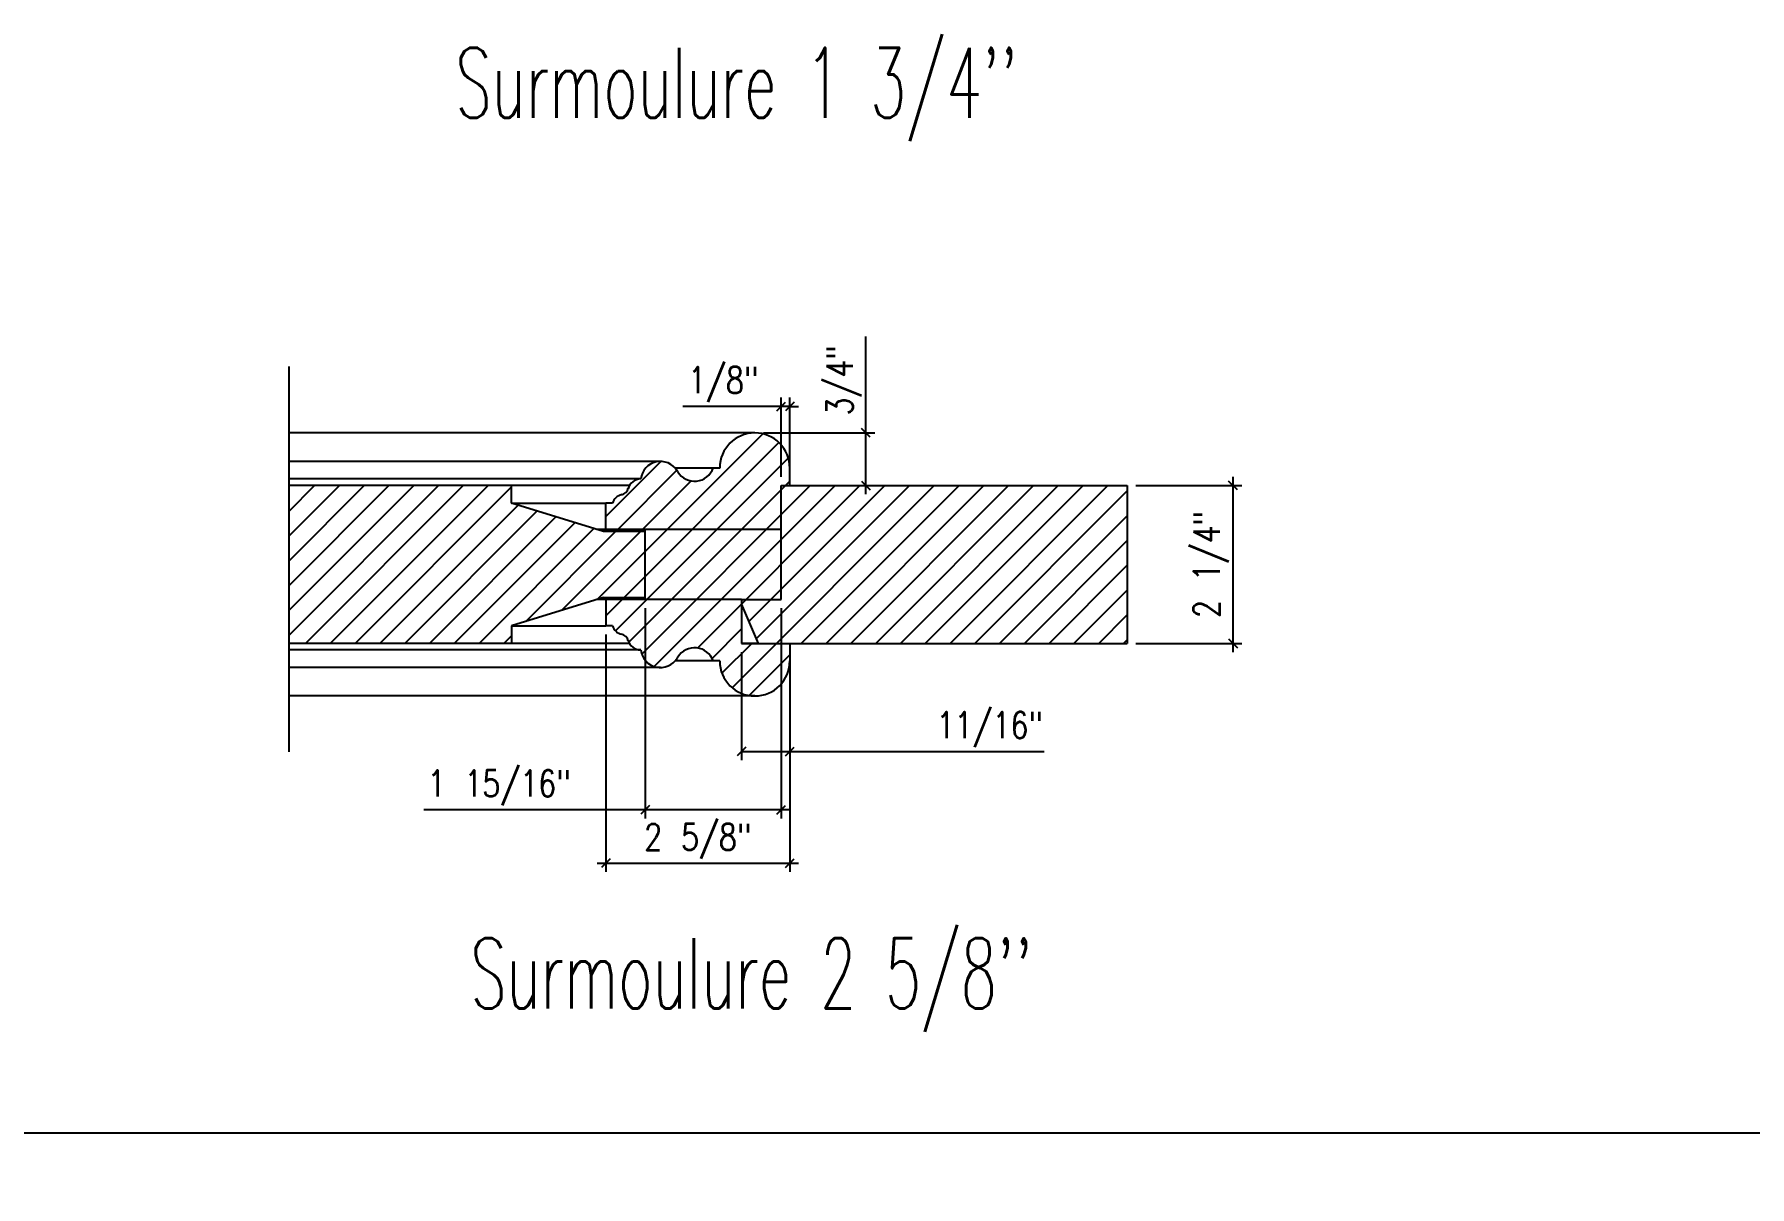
# Model space of a CAD drawing. Header units: inches. Extents: x 1985 to 11287, y 379 to 4336.
# Drawn here: x 7524.07 to 7548.54, y 3428 to 3444.43 of the extents above; entities that cross this region are included whole.
import ezdxf

# ---------------------------------------------------------------- set-up
doc = ezdxf.new("R2010")
doc.units = ezdxf.units.IN
doc.header["$MEASUREMENT"] = 0
doc.layers.get('0').update_dxf_attribs({"linetype": 'CONTINUOUS'})
doc.layers.get('Defpoints').update_dxf_attribs({"linetype": 'CONTINUOUS'})
for name, color, linetype in [('COTE1-1 99', 7, 'CONTINUOUS'), ('detail 99', 30, 'CONTINUOUS'), ('glazing tape 99', 7, 'CONTINUOUS'), ('hatch 99', 1, 'CONTINUOUS'), ('separation 99', 3, 'CONTINUOUS'), ('wood detail 99', 7, 'CONTINUOUS')]:
    doc.layers.add(name, color=color, linetype=linetype)
doc.styles.add('MARVIN', font='simplex.shx', dxfattribs={"width": 0.6})
doc.styles.get("Standard").update_dxf_attribs({"font": 'txt.shx', "width": 0.8})
doc.dimstyles.new('Elevation', dxfattribs={"dimscale": 2, "dimtxt": 0.75, "dimasz": 0.0625, "dimexe": 0.0625, "dimexo": 0.0625, "dimgap": 0.0625, "dimtad": 1, "dimdec": 5, "dimzin": 0, "dimdsep": 46, "dimlunit": 5, "dimtxsty": 'Standard', "dimblk1": 'OBLIQUE', "dimblk2": 'OBLIQUE', "dimsah": 1, "dimcen": 2, "dimdle": 0.0625, "dimclrd": 1, "dimclre": 1, "dimadec": 1, "dimazin": 0, "dimtfac": 0.375, "dimtdec": 5, "dimtmove": 0, "dimatfit": 3, "dimldrblk": 'OBLIQUE', "dimfxl": 1, "dimfrac": 2, "dimtolj": 1, "dimtzin": 0, "dimarcsym": 0})

# ---------------------------------------------------------------- blocks, each defined once
blk = doc.blocks.new('_OBLIQUE')
at = {"color": 0, "linetype": 'ByBlock'}
blk.add_line((-0.5, -0.5), (0.5, 0.5), dxfattribs=at)
blk = doc.blocks.new('*D577')
at = {"layer": 'COTE1-1 99', "color": 1, "lineweight": -2, "transparency": 16777216}
for p, q in [((7532.223, 3435.873), (7532.223, 3432.489)), ((7534.848, 3435.373), (7534.848, 3432.489)), ((7532.098, 3432.614), (7534.973, 3432.614))]:
    blk.add_line(p, q, dxfattribs=at)
at = {"layer": 'Defpoints', "color": 0, "transparency": 16777216}
for p in [(7532.223, 3435.998), (7534.848, 3435.498), (7534.848, 3432.614)]:
    blk.add_point(p, dxfattribs=at)
at = {"layer": 'COTE1-1 99', "color": 1, "lineweight": -2, "transparency": 16777216, "xscale": 0.125, "yscale": 0.125, "zscale": 0.125, "rotation": 180}
blk.add_blockref('_OBLIQUE', (7532.223, 3432.614), dxfattribs=at)
at = {"layer": 'COTE1-1 99', "color": 1, "lineweight": -2, "transparency": 16777216, "xscale": 0.125, "yscale": 0.125, "zscale": 0.125}
blk.add_blockref('_OBLIQUE', (7534.848, 3432.614), dxfattribs=at)
at = {"layer": 'COTE1-1 99', "color": 0, "transparency": 16777216, "insert": (7533.535, 3432.926), "char_height": 0.375, "attachment_point": 5}
blk.add_mtext('\\A1;2 5/8"', dxfattribs=at)
blk = doc.blocks.new('*D578')
at = {"layer": 'COTE1-1 99', "color": 1, "lineweight": -2, "transparency": 16777216}
for p, q in [((7532.785, 3436.248), (7532.785, 3433.251)), ((7534.723, 3436.248), (7534.723, 3433.251)), ((7532.785, 3433.376), (7529.626, 3433.376)), ((7534.848, 3433.376), (7532.785, 3433.376))]:
    blk.add_line(p, q, dxfattribs=at)
at = {"layer": 'Defpoints', "color": 0, "transparency": 16777216}
for p in [(7532.785, 3436.373), (7534.723, 3436.373), (7532.785, 3433.376)]:
    blk.add_point(p, dxfattribs=at)
at = {"layer": 'COTE1-1 99', "color": 1, "lineweight": -2, "transparency": 16777216, "xscale": 0.125, "yscale": 0.125, "zscale": 0.125, "rotation": 180}
blk.add_blockref('_OBLIQUE', (7532.785, 3433.376), dxfattribs=at)
at = {"layer": 'COTE1-1 99', "color": 1, "lineweight": -2, "transparency": 16777216, "xscale": 0.125, "yscale": 0.125, "zscale": 0.125}
blk.add_blockref('_OBLIQUE', (7534.723, 3433.376), dxfattribs=at)
at = {"layer": 'COTE1-1 99', "color": 0, "transparency": 16777216, "insert": (7530.701, 3433.688), "char_height": 0.375, "attachment_point": 5}
blk.add_mtext('\\A1;1 15/16"', dxfattribs=at)
blk = doc.blocks.new('*D579')
at = {"layer": 'COTE1-1 99', "color": 1, "lineweight": -2, "transparency": 16777216}
for p, q in [((7534.16, 3435.623), (7534.16, 3434.082)), ((7534.848, 3435.623), (7534.848, 3434.082)), ((7534.16, 3434.207), (7534.973, 3434.207)), ((7534.848, 3434.207), (7538.473, 3434.207))]:
    blk.add_line(p, q, dxfattribs=at)
at = {"layer": 'Defpoints', "color": 0, "transparency": 16777216}
for p in [(7534.16, 3435.748), (7534.848, 3435.748), (7534.16, 3434.207)]:
    blk.add_point(p, dxfattribs=at)
at = {"layer": 'COTE1-1 99', "color": 1, "lineweight": -2, "transparency": 16777216, "xscale": 0.125, "yscale": 0.125, "zscale": 0.125, "rotation": 180}
blk.add_blockref('_OBLIQUE', (7534.16, 3434.207), dxfattribs=at)
at = {"layer": 'COTE1-1 99', "color": 1, "lineweight": -2, "transparency": 16777216, "xscale": 0.125, "yscale": 0.125, "zscale": 0.125}
blk.add_blockref('_OBLIQUE', (7534.848, 3434.207), dxfattribs=at)
at = {"layer": 'COTE1-1 99', "color": 0, "transparency": 16777216, "insert": (7537.698, 3434.52), "char_height": 0.375, "attachment_point": 5}
blk.add_mtext('\\A1;11/16"', dxfattribs=at)
blk = doc.blocks.new('*D580')
at = {"layer": 'COTE1-1 99', "color": 1, "lineweight": -2, "transparency": 16777216}
for p, q in [((7534.723, 3438.123), (7534.723, 3439.251)), ((7534.848, 3438.123), (7534.848, 3439.251)), ((7534.723, 3439.126), (7533.323, 3439.126)), ((7534.848, 3439.126), (7534.723, 3439.126)), ((7534.848, 3439.126), (7534.973, 3439.126))]:
    blk.add_line(p, q, dxfattribs=at)
at = {"layer": 'Defpoints', "color": 0, "transparency": 16777216}
for p in [(7534.723, 3439.126), (7534.723, 3437.998), (7534.848, 3437.998)]:
    blk.add_point(p, dxfattribs=at)
at = {"layer": 'COTE1-1 99', "color": 1, "lineweight": -2, "transparency": 16777216, "xscale": 0.125, "yscale": 0.125, "zscale": 0.125}
blk.add_blockref('_OBLIQUE', (7534.723, 3439.126), dxfattribs=at)
at = {"layer": 'COTE1-1 99', "color": 1, "lineweight": -2, "transparency": 16777216, "xscale": 0.125, "yscale": 0.125, "zscale": 0.125, "rotation": 180}
blk.add_blockref('_OBLIQUE', (7534.848, 3439.126), dxfattribs=at)
at = {"layer": 'COTE1-1 99', "color": 0, "transparency": 16777216, "insert": (7533.898, 3439.438), "char_height": 0.375, "attachment_point": 5}
blk.add_mtext('\\A1;1/8"', dxfattribs=at)
blk = doc.blocks.new('*D581')
at = {"layer": 'COTE1-1 99', "color": 1, "lineweight": -2, "transparency": 16777216}
for p, q in [((7539.785, 3437.998), (7541.293, 3437.998)), ((7541.168, 3438.123), (7541.168, 3435.623)), ((7539.785, 3435.748), (7541.293, 3435.748))]:
    blk.add_line(p, q, dxfattribs=at)
at = {"layer": 'Defpoints', "color": 0, "transparency": 16777216}
for p in [(7539.66, 3437.998), (7539.66, 3435.748), (7541.168, 3435.748)]:
    blk.add_point(p, dxfattribs=at)
at = {"layer": 'COTE1-1 99', "color": 1, "lineweight": -2, "transparency": 16777216, "xscale": 0.125, "yscale": 0.125, "zscale": 0.125}
for p, rotation in [((7541.168, 3437.998), 90), ((7541.168, 3435.748), 270)]:
    blk.add_blockref('_OBLIQUE', p, dxfattribs=dict(at, rotation=rotation))
at = {"layer": 'COTE1-1 99', "color": 0, "transparency": 16777216, "insert": (7540.856, 3436.873), "char_height": 0.375, "attachment_point": 5, "rotation": 90}
blk.add_mtext('\\A1;2 1/4"', dxfattribs=at)
blk = doc.blocks.new('*D582')
at = {"layer": 'COTE1-1 99', "color": 1, "lineweight": -2, "transparency": 16777216}
for p, q in [((7535.933, 3438.748), (7535.933, 3440.123)), ((7534.473, 3438.748), (7536.058, 3438.748)), ((7535.933, 3437.873), (7535.933, 3438.748)), ((7534.848, 3437.998), (7536.058, 3437.998))]:
    blk.add_line(p, q, dxfattribs=at)
at = {"layer": 'Defpoints', "color": 0, "transparency": 16777216}
for p in [(7534.348, 3438.748), (7535.933, 3438.748), (7534.723, 3437.998)]:
    blk.add_point(p, dxfattribs=at)
at = {"layer": 'COTE1-1 99', "color": 1, "lineweight": -2, "transparency": 16777216, "xscale": 0.125, "yscale": 0.125, "zscale": 0.125}
for p, rotation in [((7535.933, 3438.748), 90), ((7535.933, 3437.998), 270)]:
    blk.add_blockref('_OBLIQUE', p, dxfattribs=dict(at, rotation=rotation))
at = {"layer": 'COTE1-1 99', "color": 0, "transparency": 16777216, "insert": (7535.621, 3439.498), "char_height": 0.375, "attachment_point": 5, "rotation": 90}
blk.add_mtext('\\A1;3/4"', dxfattribs=at)

msp = doc.modelspace()

# ---------------------------------------------------------------- hatches: boundary and pattern name
at = {"layer": 'glazing tape 99'}
h = msp.add_hatch(color=256, dxfattribs=at)
h.paths.add_polyline_path([(7532.784997, 3437.372527), (7532.222503, 3437.372527), (7532.222503, 3437.341227), (7532.784997, 3437.341227)])
h.paths.add_polyline_path([(7532.784997, 3436.403827), (7532.222503, 3436.403827), (7532.222503, 3436.372527), (7532.784997, 3436.372527)])
at = {"layer": 'hatch 99'}
h = msp.add_hatch(dxfattribs=at)
h.set_pattern_fill('ANSI31', color=256, scale=2, style=0)
h.set_pattern_definition([(45, (7922.09448, 3763.7871), (-0.1767767, 0.1767767), [])])
h.paths.add_polyline_path([(7532.784997, 3437.341227), (7532.191182, 3437.341227), (7530.878682, 3437.747527), (7530.878682, 3437.997527), (7527.700241, 3437.997527), (7527.700241, 3435.747527), (7530.878682, 3435.747527), (7530.878682, 3435.997527), (7532.191182, 3436.403827), (7532.784997, 3436.403827)])
h.paths.add_polyline_path([(7534.722503, 3437.997527), (7534.847503, 3437.997527), (7534.847503, 3438.247527, 1), (7533.847503, 3438.247527), (7533.753803, 3438.247527, -0.630951657), (7533.24939, 3438.193933), (7533.241501, 3438.207621, 0.713462744), (7532.722503, 3438.091527, 0.328948137), (7532.543355, 3437.959365, -0.287053054), (7532.448109, 3437.867111, 0.252529932), (7532.316203, 3437.747527), (7532.222503, 3437.747527), (7532.222503, 3437.372527), (7534.722503, 3437.372527), (7534.722503, 3437.622527)])
h.paths.add_polyline_path([(7534.722503, 3437.372527), (7532.784997, 3437.372527), (7532.784997, 3436.372527), (7534.159989, 3436.372527), (7534.722503, 3436.372527)])
h.paths.add_polyline_path([(7534.159989, 3436.372527), (7532.222503, 3436.372527), (7532.222503, 3435.997527), (7532.316203, 3435.997527, 0.252529932), (7532.448109, 3435.877943, -0.287053054), (7532.543355, 3435.785688, 0.328948137), (7532.722503, 3435.653527, 0.713462744), (7533.241501, 3435.537433), (7533.24939, 3435.551121, -0.630951657), (7533.753803, 3435.497527), (7533.847503, 3435.497527, 1), (7534.847503, 3435.497527), (7534.847503, 3435.747527), (7534.159989, 3435.747527)])
h.paths.add_polyline_path([(7539.659999, 3437.997527), (7534.996701, 3437.997527), (7534.722503, 3437.997527), (7534.722503, 3436.372527), (7534.159989, 3436.372527), (7534.159989, 3436.310027), (7534.40106, 3435.747527), (7535.683469, 3435.747527), (7539.659999, 3435.747527)])

# ---------------------------------------------------------------- linework, layer by layer
at = {"layer": 'separation 99'}
msp.add_lwpolyline([(7484.325689, 3276.128059), (7685.752407, 3276.128059), (7685.752407, 3428.766598), (7484.325689, 3428.766598)], close=True, dxfattribs=at)
at = {"layer": 'wood detail 99'}
for p, q in [((7527.700241, 3439.692746), (7527.700241, 3434.200016)), ((7534.347503, 3438.747527), (7527.700241, 3438.747527)), ((7533.001975, 3438.341499), (7527.700241, 3438.341499)), ((7533.753803, 3438.247527), (7533.211788, 3438.247527)), ((7532.722503, 3438.091527), (7527.700241, 3438.091527)), ((7532.559979, 3437.997527), (7527.700241, 3437.997527)), ((7530.878682, 3437.747527), (7530.878682, 3437.997527)), ((7534.722503, 3437.997527), (7535.683469, 3437.997527)), ((7534.996701, 3437.997527), (7539.659999, 3437.997527)), ((7530.878682, 3437.747527), (7532.222503, 3437.747527)), ((7532.191182, 3437.341227), (7530.878682, 3437.747527)), ((7532.191182, 3436.403827), (7530.878682, 3435.997527)), ((7532.191182, 3436.403827), (7532.784997, 3436.403827)), ((7534.159989, 3436.372527), (7534.722503, 3436.372527)), ((7534.159989, 3436.372527), (7534.722503, 3436.372527)), ((7534.159989, 3436.372527), (7534.722503, 3436.372527)), ((7530.878682, 3435.997527), (7532.222503, 3435.997527)), ((7530.878682, 3435.997527), (7530.878682, 3435.747527)), ((7532.559979, 3435.747527), (7527.700241, 3435.747527)), ((7532.559979, 3435.747527), (7527.700241, 3435.747527)), ((7532.722503, 3435.653527), (7527.700241, 3435.653527)), ((7534.159989, 3435.747527), (7535.683469, 3435.747527)), ((7534.40106, 3435.747527), (7534.159989, 3435.747527)), ((7534.996701, 3435.747527), (7539.659999, 3435.747527)), ((7533.001975, 3435.403555), (7527.700241, 3435.403555)), ((7533.753803, 3435.497527), (7533.211788, 3435.497527)), ((7534.347503, 3434.997527), (7527.700241, 3434.997527))]:
    msp.add_line(p, q, dxfattribs=at)
at = {"layer": 'wood detail 99', "color": 7}
for p, q in [((7533.847503, 3438.247527), (7533.753803, 3438.247527)), ((7534.847503, 3437.997527), (7534.847503, 3438.247527)), ((7533.24939, 3438.193933), (7533.241501, 3438.207621)), ((7534.722503, 3436.372527), (7534.722503, 3437.997527)), ((7539.659999, 3437.997527), (7539.659999, 3435.747527)), ((7532.316203, 3437.747527), (7532.222503, 3437.747527)), ((7532.222503, 3437.341227), (7532.222503, 3437.747527)), ((7534.722503, 3436.372527), (7534.722503, 3437.622527)), ((7534.722503, 3436.372527), (7534.722503, 3437.622527)), ((7532.222482, 3437.372527), (7532.090072, 3437.372527)), ((7532.784997, 3437.341227), (7532.191182, 3437.341227)), ((7534.722503, 3437.372527), (7532.222482, 3437.372527)), ((7532.784997, 3436.372527), (7532.784997, 3437.372527)), ((7534.159989, 3436.372527), (7532.090072, 3436.372527)), ((7532.222503, 3436.403827), (7532.222503, 3435.997527)), ((7534.159989, 3436.372527), (7534.159989, 3435.747527)), ((7534.40106, 3435.747527), (7534.159989, 3436.310027)), ((7534.40106, 3435.747527), (7534.159989, 3436.310027)), ((7534.40106, 3435.747527), (7534.159989, 3436.310027)), ((7532.316203, 3435.997527), (7532.222503, 3435.997527)), ((7533.24939, 3435.551121), (7533.241501, 3435.537433)), ((7534.847503, 3435.747527), (7534.847503, 3435.497527)), ((7533.847503, 3435.497527), (7533.753803, 3435.497527))]:
    msp.add_line(p, q, dxfattribs=at)
for centre, radius, start, end in [((7534.347503, 3438.247527), 0.5, 0, 180), ((7533.001975, 3438.060286), 0.281213, 31.5959527, 173.6217242), ((7533.488815, 3438.341027), 0.281, 211.565042, 340.5648201), ((7532.722503, 3437.904027), 0.1875, 90, 165.4614144), ((7532.492992, 3437.685062), 0.1875, 102.4126368, 160.5401615), ((7532.422006, 3437.989355), 0.125, 282.05331, 346.1184597), ((7532.492992, 3436.059992), 0.1875, 199.4598385, 257.5873632), ((7532.422006, 3435.755699), 0.125, 13.8815403, 77.94669), ((7532.722503, 3435.841027), 0.1875, 194.5385856, 270), ((7533.001975, 3435.684767), 0.281213, 186.3782758, 328.4040473), ((7533.488815, 3435.404027), 0.281, 19.4351799, 148.434958), ((7534.347503, 3435.497527), 0.5, 180, 0)]:
    msp.add_arc(centre, radius, start, end, dxfattribs=at)

# ---------------------------------------------------------------- texts
at = {"layer": 'detail 99', "color": 30, "style": 'MARVIN', "width": 0.6}
for s, p in [("Surmoulure 1 3/4''", (7530.079925, 3443.239945)), ("Surmoulure 2 5/8''", (7530.291553, 3430.543858))]:
    msp.add_text(s, height=1, dxfattribs=at).set_placement(p)

# ---------------------------------------------------------------- dimensions: what is measured, and where the dimension line sits
at = {"layer": 'COTE1-1 99'}
for base, p1, p2, picture, middle in [((7535.933468, 3438.747527), (7534.722503, 3437.997527), (7534.347503, 3438.747527), '*D582', (7535.620968, 3439.497527)), ((7541.168365, 3435.747527), (7539.659999, 3437.997527), (7539.659999, 3435.747527), '*D581', (7540.855865, 3436.872527))]:
    dim = msp.add_linear_dim(base=base, p1=p1, p2=p2, angle=90, dimstyle='Elevation', override={"dimtxt": 0.1875, "dimpost": '"'}, dxfattribs=at)
    dim.commit()
    dim.dimension.update_dxf_attribs({"geometry": picture, "text_midpoint": middle})
dim = msp.add_linear_dim(base=(7534.722503, 3439.125834), p1=(7534.847503, 3437.997527), p2=(7534.722503, 3437.997527), dimstyle='Elevation', override={"dimtxt": 0.1875, "dimpost": '"'}, dxfattribs=at)
dim.commit()
dim.dimension.update_dxf_attribs({"geometry": '*D580', "text_midpoint": (7533.897503, 3439.438334)})
for base, p1, p2, picture, middle in [((7532.784997, 3433.375895), (7534.722503, 3436.372527), (7532.784997, 3436.372527), '*D578', (7530.700944, 3433.375895)), ((7534.847503, 3432.613931), (7532.222503, 3435.997527), (7534.847503, 3435.497527), '*D577', (7533.535003, 3432.613931)), ((7534.159989, 3434.207033), (7534.847503, 3435.747527), (7534.159989, 3435.747527), '*D579', (7537.697503, 3434.207033))]:
    dim = msp.add_linear_dim(base=base, p1=p1, p2=p2, dimstyle='Elevation', override={"dimtxt": 0.1875, "dimpost": '"'}, dxfattribs=at)
    dim.commit()
    dim.dimension.update_dxf_attribs({"geometry": picture, "text_midpoint": middle, "dimtype": 160})

doc.saveas('drawing.dxf')
